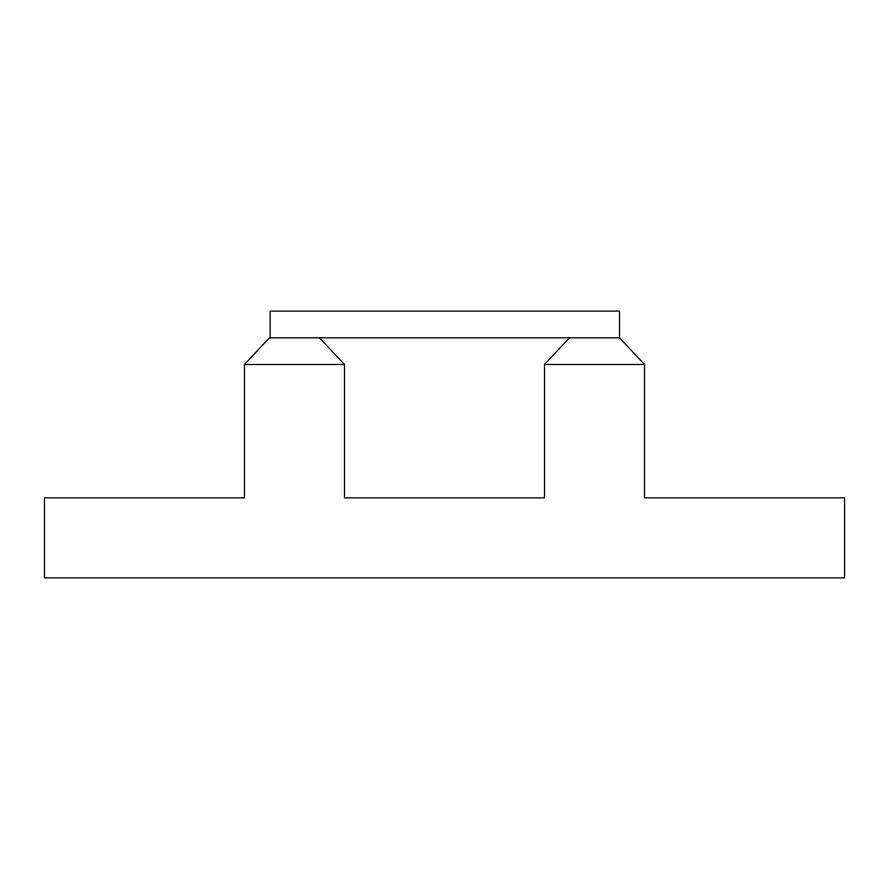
<?xml version="1.0" encoding="UTF-8"?>
<svg xmlns="http://www.w3.org/2000/svg" width="889" height="889" viewBox="0 0 889 889"><rect width="100%" height="100%" fill="white"/><g stroke="black" fill="none" stroke-linecap="round" stroke-linejoin="round"><path stroke-width="1.33" d="M244.475 364.49L269.478 337.82L619.522 337.82L644.525 364.49L644.525 497.84L844.55 497.84L844.55 577.85L44.45 577.85L44.45 497.84L244.475 497.84L244.475 364.49L344.488 364.49L344.488 497.84L544.513 497.84L544.513 364.49L569.516 337.82M544.513 364.49L644.525 364.49M319.484 337.82L344.488 364.49M619.522 337.82L619.522 311.15L270.145 311.15L270.145 337.82"/></g></svg>
